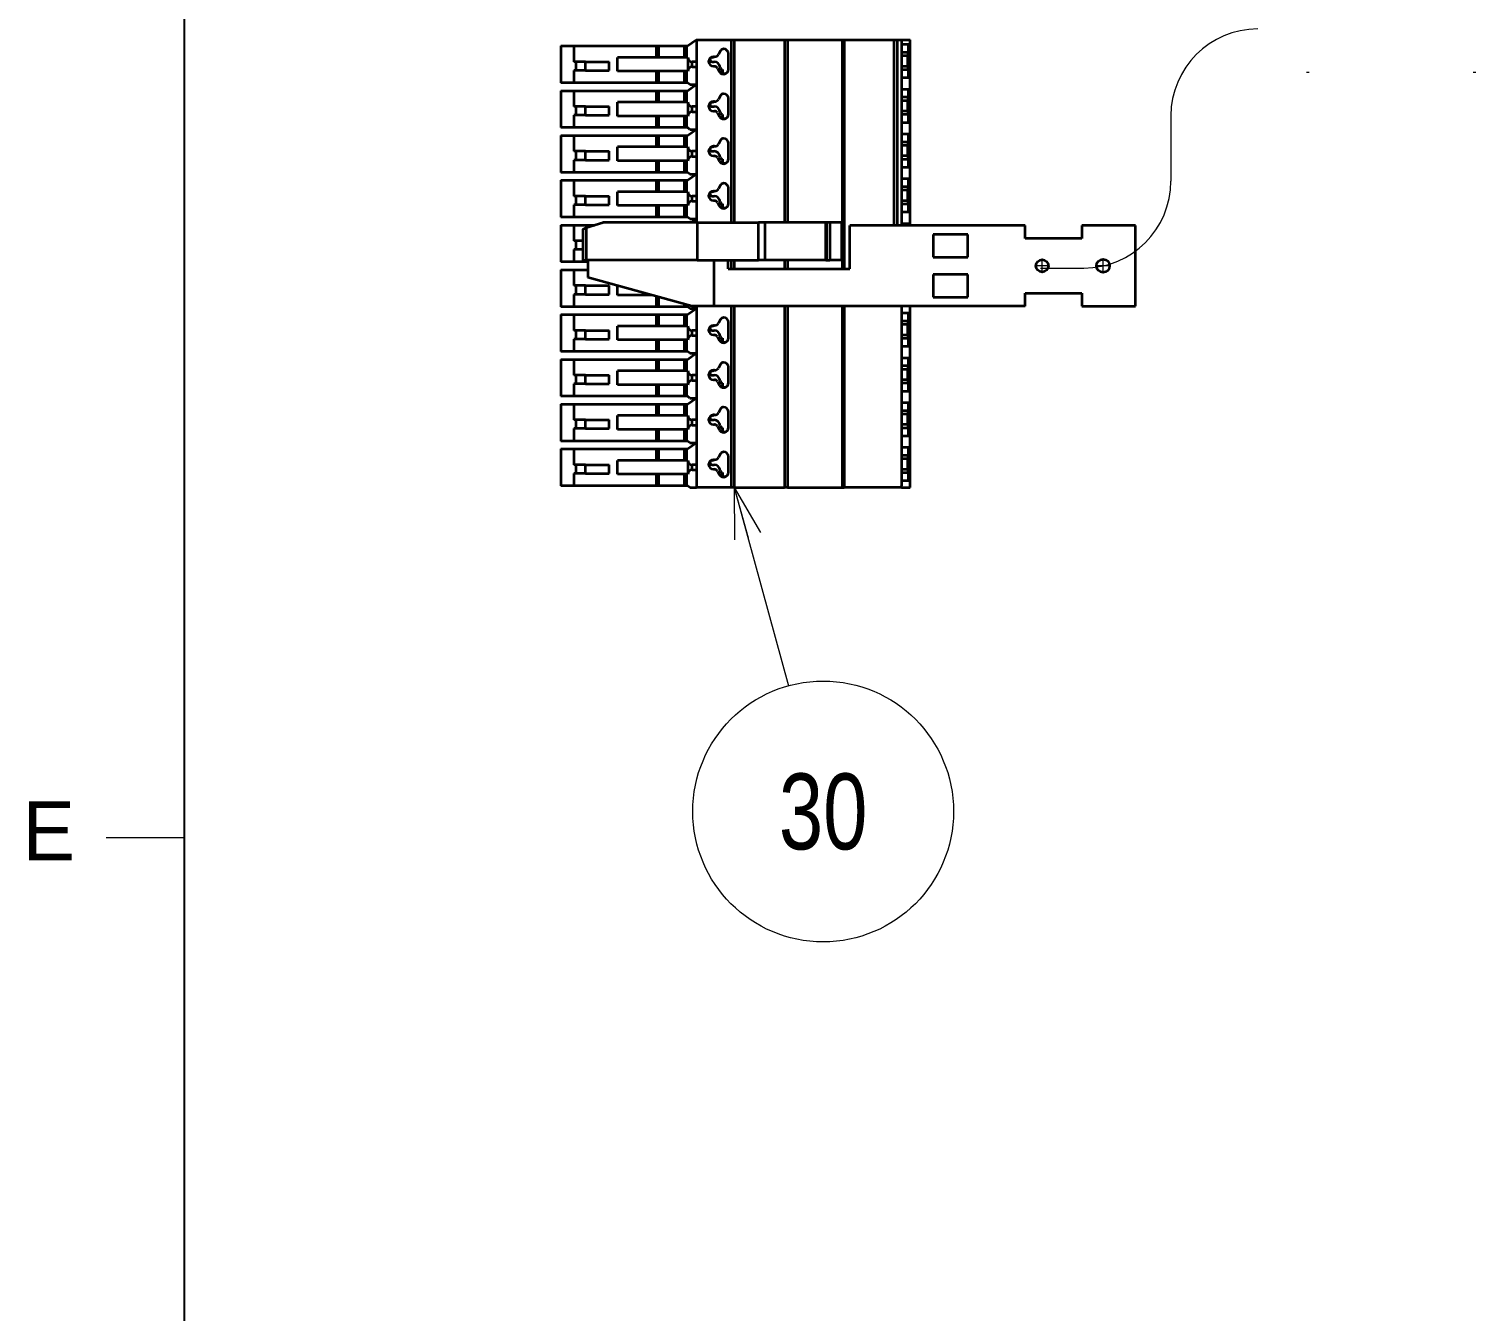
# Model space of a CAD drawing. Header units: millimetres. Extents: x 10 to 832, y 7 to 590.
# Drawn here: x 29.5 to 85, y 315.8 to 365 of the extents above; entities that cross this region are included whole.
import ezdxf
from ezdxf.enums import TextEntityAlignment as Align

# ---------------------------------------------------------------- set-up
doc = ezdxf.new("R2010")
doc.units = ezdxf.units.MM
doc.linetypes.add('DASHDOT', pattern=[25.3, 12.7, -6.3, 0, -6.3])
doc.linetypes.add('DIVIDE', pattern=[31.6, 12.7, -6.3, 0, -6.3, 0, -6.3])
for name, color, linetype in [('GR1_15', 7, 'Continuous'), ('GR1_17', 7, 'Continuous'), ('図面枠B6M', 7, 'Continuous')]:
    doc.layers.add(name, color=color, linetype=linetype)
doc.styles.add('HG丸ｺﾞｼｯｸM-PRO', font='')
doc.styles.get('HG丸ｺﾞｼｯｸM-PRO').set_extended_font_data('HG丸ｺﾞｼｯｸM-PRO')

# ---------------------------------------------------------------- blocks, each defined once
blk = doc.blocks.new('BLKF023')
at = {"layer": '図面枠B6M', "color": 2, "linetype": 'Continuous', "lineweight": 25}
blk.add_line((35.5, 584), (35.5, 15), dxfattribs=at)
at = {"layer": '図面枠B6M', "color": 4, "linetype": 'Continuous', "lineweight": 13}
blk.add_line((32.5, 334), (35.5, 334), dxfattribs=at)
at = {"layer": '図面枠B6M', "color": 4, "linetype": 'Continuous', "lineweight": 13, "style": 'HG丸ｺﾞｼｯｸM-PRO', "width": 1.001589}
blk.add_text('E', height=2.255, dxfattribs=at).set_placement((29.295, 332.45), align=Align.BOTTOM_LEFT)
blk = doc.blocks.new('BLKF377')
at = {"layer": 'GR1_17', "color": 3, "linetype": 'Continuous', "lineweight": 35}
for p, q in [((50.798, 356.133), (50.798, 357.322)), ((50.926, 357.381), (51.554, 357.583)), ((50.926, 356.133), (50.926, 357.381)), ((55.167, 357.583), (51.554, 357.583)), ((55.167, 357.583), (57.521, 357.583)), ((55.167, 357.583), (55.167, 356.133)), ((57.76, 357.583), (57.521, 357.583)), ((57.521, 356.133), (57.521, 357.583)), ((57.76, 357.583), (57.76, 356.133)), ((60.108, 357.583), (57.76, 357.583)), ((60.108, 356.133), (60.108, 357.583)), ((60.132, 357.583), (60.108, 357.583)), ((60.256, 357.583), (60.132, 357.583)), ((60.132, 357.583), (60.132, 356.133)), ((60.718, 357.583), (60.256, 357.583)), ((60.256, 357.583), (60.256, 356.133)), ((60.718, 356.133), (60.718, 357.583)), ((61.017, 355.8), (61.017, 357.467)), ((67.75, 357.467), (61.017, 357.467)), ((67.75, 356.967), (67.75, 357.467)), ((69.917, 357.467), (69.917, 356.967)), ((71.983, 357.467), (69.917, 357.467)), ((71.983, 354.367), (71.983, 357.467)), ((64.217, 357.117), (64.217, 356.25)), ((65.55, 357.117), (64.217, 357.117)), ((65.55, 356.25), (65.55, 357.117)), ((69.917, 356.967), (67.75, 356.967)), ((50.798, 356.133), (50.926, 356.133)), ((50.972, 356.133), (50.926, 356.133)), ((50.972, 356.133), (50.972, 355.467)), ((55.167, 356.133), (50.972, 356.133)), ((55.167, 356.133), (55.808, 356.133)), ((55.808, 356.133), (56.362, 356.133)), ((55.808, 356.133), (55.808, 354.367)), ((56.362, 355.8), (56.362, 356.133)), ((56.362, 356.133), (57.521, 356.133)), ((57.76, 356.133), (57.521, 356.133)), ((60.108, 356.133), (57.76, 356.133)), ((60.108, 356.133), (60.132, 356.133)), ((60.132, 356.133), (60.256, 356.133)), ((60.718, 356.133), (60.256, 356.133)), ((64.217, 356.25), (65.55, 356.25)), ((56.362, 355.8), (61.017, 355.8)), ((64.217, 355.583), (64.217, 354.717)), ((65.55, 355.583), (64.217, 355.583)), ((65.55, 354.717), (65.55, 355.583)), ((54.962, 354.367), (50.972, 355.467)), ((64.217, 354.717), (65.55, 354.717)), ((67.75, 354.367), (67.75, 354.867)), ((67.75, 354.867), (69.917, 354.867)), ((69.917, 354.867), (69.917, 354.367)), ((55.808, 354.367), (54.962, 354.367)), ((67.75, 354.367), (55.808, 354.367)), ((69.917, 354.367), (71.983, 354.367))]:
    blk.add_line(p, q, dxfattribs=at)
at = {"layer": 'GR1_17', "color": 4, "linetype": 'DASHDOT', "lineweight": 13}
for p, q in [((68.4, 355.652), (68.4, 356.181)), ((70.733, 355.637), (70.733, 356.196)), ((68.664, 355.917), (68.136, 355.917)), ((71.013, 355.917), (70.454, 355.917))]:
    blk.add_line(p, q, dxfattribs=at)
at = {"layer": 'GR1_17', "color": 3, "linetype": 'Continuous', "lineweight": 35}
for centre, radius in [((68.4, 355.917), 0.24), ((70.733, 355.917), 0.254)]:
    blk.add_circle(centre, radius, dxfattribs=at)
blk.add_open_spline([(50.798, 357.322), (50.801, 357.325), (50.81, 357.337), (50.839, 357.348), (50.877, 357.365), (50.909, 357.375), (50.926, 357.381)], degree=3, knots=[0, 0, 0, 0, 0.0407849, 0.1310688, 0.2638965, 0.4253735, 0.4253735, 0.4253735, 0.4253735], dxfattribs=at)
blk = doc.blocks.new('BLKF378')
at = {"layer": 'GR1_17', "color": 3, "linetype": 'Continuous', "lineweight": 35}
for p, q in [((54.792, 364.35), (55.125, 364.583)), ((55.125, 364.583), (55.142, 364.583)), ((55.142, 364.583), (55.142, 363.742)), ((55.142, 364.583), (56.47, 364.583)), ((56.47, 364.583), (56.47, 357.583)), ((56.47, 364.583), (56.5, 364.583)), ((56.5, 364.583), (56.591, 364.583)), ((56.591, 364.583), (56.591, 357.583)), ((56.591, 364.583), (58.518, 364.583)), ((58.518, 364.583), (58.518, 357.583)), ((58.518, 364.583), (58.608, 364.583)), ((58.608, 364.583), (58.639, 364.583)), ((58.639, 364.583), (60.641, 364.583)), ((58.639, 364.583), (58.639, 357.583)), ((60.641, 364.583), (60.648, 364.583)), ((60.648, 364.583), (60.731, 364.583)), ((60.731, 364.583), (60.804, 364.583)), ((60.731, 364.583), (60.731, 355.8)), ((60.804, 364.583), (62.716, 364.583)), ((60.804, 364.583), (60.804, 355.8)), ((62.716, 364.583), (62.772, 364.583)), ((62.716, 364.583), (62.716, 357.467)), ((62.772, 364.583), (62.839, 364.583)), ((62.839, 364.583), (63.008, 364.583)), ((62.839, 364.583), (62.839, 357.467)), ((63.008, 364.583), (63.333, 364.583)), ((63.008, 364.583), (63.008, 364.398)), ((63.279, 364.398), (63.008, 364.398)), ((63.008, 364.398), (63.008, 363.132)), ((63.279, 364.098), (63.279, 364.398)), ((63.333, 357.467), (63.333, 364.583)), ((49.942, 364.35), (50.442, 364.35)), ((49.942, 364.35), (49.942, 362.933)), ((50.442, 364.35), (50.442, 363.742)), ((50.442, 364.35), (53.608, 364.35)), ((54.808, 363.908), (52.108, 363.908)), ((52.108, 363.375), (52.108, 363.908)), ((53.608, 364.35), (53.703, 364.35)), ((53.608, 363.908), (53.608, 364.35)), ((53.703, 363.908), (53.703, 364.35)), ((53.703, 364.35), (54.68, 364.35)), ((54.68, 364.35), (54.775, 364.35)), ((54.68, 363.908), (54.68, 364.35)), ((54.775, 363.908), (54.775, 364.35)), ((54.775, 364.35), (54.792, 364.35)), ((54.808, 363.908), (54.808, 363.375)), ((55.751, 363.908), (55.743, 363.908)), ((55.803, 363.933), (55.792, 363.933)), ((55.837, 363.933), (55.803, 363.933)), ((56.068, 364.167), (55.981, 364.017)), ((56.367, 363.45), (56.367, 364.05)), ((63.279, 364.098), (63.008, 364.098)), ((63.243, 363.965), (63.008, 363.965)), ((63.243, 363.965), (63.279, 364.098)), ((63.243, 363.565), (63.243, 363.965)), ((50.53, 363.742), (50.442, 363.742)), ((50.442, 363.408), (50.442, 362.933)), ((50.53, 363.408), (50.442, 363.408)), ((50.888, 363.742), (50.53, 363.742)), ((50.53, 363.408), (50.53, 363.742)), ((50.888, 363.408), (50.53, 363.408)), ((50.888, 363.408), (50.888, 363.742)), ((50.888, 363.742), (51.798, 363.742)), ((50.888, 363.408), (51.798, 363.408)), ((51.798, 363.408), (51.798, 363.742)), ((54.808, 363.375), (52.108, 363.375)), ((53.608, 362.933), (53.608, 363.375)), ((53.703, 362.933), (53.703, 363.375)), ((54.68, 362.933), (54.68, 363.375)), ((54.775, 362.933), (54.775, 363.375)), ((55.142, 363.742), (54.975, 363.742)), ((54.975, 363.542), (54.975, 363.742)), ((54.975, 363.542), (55.142, 363.542)), ((55.142, 363.742), (55.142, 363.542)), ((55.142, 363.542), (55.142, 362.025)), ((55.743, 363.742), (55.818, 363.742)), ((55.792, 363.567), (55.827, 363.567)), ((55.943, 363.5), (56.025, 363.358)), ((56.037, 363.34), (56.138, 363.34)), ((56.138, 363.442), (56.138, 363.34)), ((56.138, 363.34), (56.138, 363.273)), ((56.232, 363.273), (56.138, 363.273)), ((56.138, 363.273), (56.138, 363.272)), ((63.243, 363.565), (63.008, 363.565)), ((63.279, 363.432), (63.008, 363.432)), ((63.279, 363.432), (63.243, 363.565)), ((63.279, 363.132), (63.279, 363.432)), ((50.442, 362.933), (49.942, 362.933)), ((53.608, 362.933), (50.442, 362.933)), ((53.703, 362.933), (53.608, 362.933)), ((54.68, 362.933), (53.703, 362.933)), ((54.775, 362.933), (54.68, 362.933)), ((54.792, 362.933), (54.775, 362.933)), ((54.887, 362.867), (54.792, 362.933)), ((54.792, 362.633), (55.125, 362.867)), ((54.887, 362.867), (55.125, 362.867)), ((63.008, 363.132), (63.008, 362.682)), ((63.008, 363.132), (63.279, 363.132)), ((49.942, 362.633), (50.442, 362.633)), ((49.942, 362.633), (49.942, 361.217)), ((50.442, 362.633), (50.442, 362.025)), ((50.442, 362.633), (53.608, 362.633)), ((54.808, 362.192), (52.108, 362.192)), ((52.108, 361.658), (52.108, 362.192)), ((53.608, 362.633), (53.703, 362.633)), ((53.608, 362.192), (53.608, 362.633)), ((53.703, 362.192), (53.703, 362.633)), ((53.703, 362.633), (54.68, 362.633)), ((54.68, 362.633), (54.775, 362.633)), ((54.68, 362.192), (54.68, 362.633)), ((54.775, 362.192), (54.775, 362.633)), ((54.775, 362.633), (54.792, 362.633)), ((54.808, 362.192), (54.808, 361.658)), ((55.751, 362.192), (55.743, 362.192)), ((55.803, 362.217), (55.792, 362.217)), ((55.837, 362.217), (55.803, 362.217)), ((56.068, 362.45), (55.981, 362.3)), ((56.367, 361.733), (56.367, 362.333)), ((63.279, 362.682), (63.008, 362.682)), ((63.008, 362.682), (63.008, 361.415)), ((63.279, 362.382), (63.008, 362.382)), ((63.243, 362.248), (63.008, 362.248)), ((63.243, 362.248), (63.279, 362.382)), ((63.243, 361.848), (63.243, 362.248)), ((63.279, 362.382), (63.279, 362.682)), ((50.53, 362.025), (50.442, 362.025)), ((50.442, 361.692), (50.442, 361.217)), ((50.53, 361.692), (50.442, 361.692)), ((50.53, 361.692), (50.53, 362.025)), ((50.888, 362.025), (50.53, 362.025)), ((50.888, 361.692), (50.53, 361.692)), ((50.888, 362.025), (51.798, 362.025)), ((50.888, 361.692), (50.888, 362.025)), ((50.888, 361.692), (51.798, 361.692)), ((51.798, 361.692), (51.798, 362.025)), ((54.808, 361.658), (52.108, 361.658)), ((53.608, 361.217), (53.608, 361.658)), ((53.703, 361.217), (53.703, 361.658)), ((54.68, 361.217), (54.68, 361.658)), ((54.775, 361.217), (54.775, 361.658)), ((55.142, 362.025), (54.975, 362.025)), ((54.975, 361.825), (54.975, 362.025)), ((54.975, 361.825), (55.142, 361.825)), ((55.142, 362.025), (55.142, 361.825)), ((55.142, 361.825), (55.142, 360.308)), ((55.743, 362.025), (55.818, 362.025)), ((55.792, 361.85), (55.827, 361.85)), ((55.943, 361.783), (56.025, 361.642)), ((56.037, 361.623), (56.138, 361.623)), ((56.138, 361.725), (56.138, 361.623)), ((56.138, 361.623), (56.138, 361.557)), ((63.243, 361.848), (63.008, 361.848)), ((63.279, 361.715), (63.008, 361.715)), ((63.279, 361.715), (63.243, 361.848)), ((63.279, 361.415), (63.279, 361.715)), ((50.442, 361.217), (49.942, 361.217)), ((53.608, 361.217), (50.442, 361.217)), ((53.703, 361.217), (53.608, 361.217)), ((54.68, 361.217), (53.703, 361.217)), ((54.775, 361.217), (54.68, 361.217)), ((54.792, 361.217), (54.775, 361.217)), ((54.887, 361.15), (54.792, 361.217)), ((54.792, 360.917), (55.125, 361.15)), ((54.887, 361.15), (55.125, 361.15)), ((56.232, 361.557), (56.138, 361.557)), ((56.138, 361.557), (56.138, 361.556)), ((63.008, 361.415), (63.279, 361.415)), ((63.008, 361.415), (63.008, 360.965)), ((49.942, 360.917), (49.942, 359.5)), ((49.942, 360.917), (50.442, 360.917)), ((50.442, 360.917), (50.442, 360.308)), ((50.442, 360.917), (53.608, 360.917)), ((54.808, 360.475), (52.108, 360.475)), ((52.108, 359.942), (52.108, 360.475)), ((53.608, 360.917), (53.703, 360.917)), ((53.608, 360.475), (53.608, 360.917)), ((53.703, 360.475), (53.703, 360.917)), ((53.703, 360.917), (54.68, 360.917)), ((54.68, 360.475), (54.68, 360.917)), ((54.68, 360.917), (54.775, 360.917)), ((54.775, 360.475), (54.775, 360.917)), ((54.775, 360.917), (54.792, 360.917)), ((54.808, 360.475), (54.808, 359.942)), ((55.751, 360.475), (55.743, 360.475)), ((55.803, 360.5), (55.792, 360.5)), ((55.837, 360.5), (55.803, 360.5)), ((56.068, 360.733), (55.981, 360.583)), ((56.367, 360.017), (56.367, 360.617)), ((63.279, 360.965), (63.008, 360.965)), ((63.008, 360.965), (63.008, 359.698)), ((63.279, 360.665), (63.008, 360.665)), ((63.243, 360.532), (63.008, 360.532)), ((63.243, 360.532), (63.279, 360.665)), ((63.243, 360.132), (63.243, 360.532)), ((63.279, 360.665), (63.279, 360.965)), ((50.53, 360.308), (50.442, 360.308)), ((50.53, 359.975), (50.442, 359.975)), ((50.442, 359.975), (50.442, 359.5)), ((50.53, 359.975), (50.53, 360.308)), ((50.888, 360.308), (50.53, 360.308)), ((50.888, 359.975), (50.53, 359.975)), ((50.888, 360.308), (51.798, 360.308)), ((50.888, 359.975), (50.888, 360.308)), ((50.888, 359.975), (51.798, 359.975)), ((51.798, 359.975), (51.798, 360.308)), ((54.808, 359.942), (52.108, 359.942)), ((53.608, 359.5), (53.608, 359.942)), ((53.703, 359.5), (53.703, 359.942)), ((54.68, 359.5), (54.68, 359.942)), ((54.775, 359.5), (54.775, 359.942)), ((55.142, 360.308), (54.975, 360.308)), ((54.975, 360.108), (54.975, 360.308)), ((54.975, 360.108), (55.142, 360.108)), ((55.142, 360.308), (55.142, 360.108)), ((55.142, 360.108), (55.142, 358.592)), ((55.743, 360.308), (55.818, 360.308)), ((55.792, 360.133), (55.827, 360.133)), ((55.943, 360.067), (56.025, 359.925)), ((56.138, 360.008), (56.138, 359.907)), ((63.243, 360.132), (63.008, 360.132)), ((63.279, 359.998), (63.008, 359.998)), ((63.279, 359.998), (63.243, 360.132)), ((63.279, 359.698), (63.279, 359.998)), ((50.442, 359.5), (49.942, 359.5)), ((53.608, 359.5), (50.442, 359.5)), ((53.703, 359.5), (53.608, 359.5)), ((54.68, 359.5), (53.703, 359.5)), ((54.775, 359.5), (54.68, 359.5)), ((54.792, 359.5), (54.775, 359.5)), ((54.887, 359.433), (54.792, 359.5)), ((54.792, 359.2), (55.125, 359.433)), ((54.887, 359.433), (55.125, 359.433)), ((56.037, 359.907), (56.138, 359.907)), ((56.138, 359.907), (56.138, 359.84)), ((56.232, 359.84), (56.138, 359.84)), ((56.138, 359.84), (56.138, 359.839)), ((63.008, 359.698), (63.279, 359.698)), ((63.008, 359.698), (63.008, 359.248)), ((49.942, 359.2), (50.442, 359.2)), ((49.942, 359.2), (49.942, 357.783)), ((50.442, 359.2), (53.608, 359.2)), ((50.442, 359.2), (50.442, 358.592)), ((53.608, 359.2), (53.703, 359.2)), ((53.608, 358.758), (53.608, 359.2)), ((53.703, 358.758), (53.703, 359.2)), ((53.703, 359.2), (54.68, 359.2)), ((54.68, 358.758), (54.68, 359.2)), ((54.68, 359.2), (54.775, 359.2)), ((54.775, 358.758), (54.775, 359.2)), ((54.775, 359.2), (54.792, 359.2)), ((56.068, 359.017), (55.981, 358.867)), ((56.367, 358.3), (56.367, 358.9)), ((63.279, 359.248), (63.008, 359.248)), ((63.008, 359.248), (63.008, 357.982)), ((63.279, 358.948), (63.008, 358.948)), ((63.243, 358.815), (63.008, 358.815)), ((63.243, 358.815), (63.279, 358.948)), ((63.243, 358.415), (63.243, 358.815)), ((63.279, 358.948), (63.279, 359.248)), ((50.53, 358.592), (50.442, 358.592)), ((50.53, 358.258), (50.442, 358.258)), ((50.442, 358.258), (50.442, 357.783)), ((50.53, 358.258), (50.53, 358.592)), ((50.888, 358.592), (50.53, 358.592)), ((50.888, 358.258), (50.53, 358.258)), ((50.888, 358.592), (51.798, 358.592)), ((50.888, 358.258), (50.888, 358.592)), ((50.888, 358.258), (51.798, 358.258)), ((51.798, 358.258), (51.798, 358.592)), ((54.808, 358.758), (52.108, 358.758)), ((52.108, 358.225), (52.108, 358.758)), ((54.808, 358.758), (54.808, 358.225)), ((55.142, 358.592), (54.975, 358.592)), ((54.975, 358.392), (54.975, 358.592)), ((54.975, 358.392), (55.142, 358.392)), ((55.142, 358.592), (55.142, 358.392)), ((55.142, 358.392), (55.142, 357.583)), ((55.751, 358.758), (55.743, 358.758)), ((55.743, 358.592), (55.818, 358.592)), ((55.803, 358.783), (55.792, 358.783)), ((55.792, 358.417), (55.827, 358.417)), ((55.837, 358.783), (55.803, 358.783)), ((55.943, 358.35), (56.025, 358.208)), ((56.138, 358.292), (56.138, 358.19)), ((63.243, 358.415), (63.008, 358.415)), ((63.279, 358.282), (63.008, 358.282)), ((63.279, 358.282), (63.243, 358.415)), ((63.279, 357.982), (63.279, 358.282)), ((50.442, 357.783), (49.942, 357.783)), ((53.608, 357.783), (50.442, 357.783)), ((54.808, 358.225), (52.108, 358.225)), ((53.608, 357.783), (53.608, 358.225)), ((53.703, 357.783), (53.608, 357.783)), ((53.703, 357.783), (53.703, 358.225)), ((54.68, 357.783), (53.703, 357.783)), ((54.68, 357.783), (54.68, 358.225)), ((54.775, 357.783), (54.68, 357.783)), ((54.775, 357.783), (54.775, 358.225)), ((54.792, 357.783), (54.775, 357.783)), ((54.887, 357.717), (54.792, 357.783)), ((54.887, 357.717), (55.125, 357.717)), ((54.935, 357.583), (55.125, 357.717)), ((56.037, 358.19), (56.138, 358.19)), ((56.138, 358.19), (56.138, 358.123)), ((56.232, 358.123), (56.138, 358.123)), ((56.138, 358.123), (56.138, 358.122)), ((63.008, 357.982), (63.279, 357.982)), ((63.008, 357.982), (63.008, 357.532)), ((49.942, 357.483), (50.442, 357.483)), ((49.942, 357.483), (49.942, 356.067)), ((50.442, 357.483), (51.244, 357.483)), ((50.442, 357.483), (50.442, 356.875)), ((63.279, 357.532), (63.008, 357.532)), ((63.008, 357.532), (63.008, 357.467)), ((63.279, 357.467), (63.279, 357.532)), ((50.53, 356.875), (50.442, 356.875)), ((50.53, 356.542), (50.53, 356.875)), ((50.798, 356.875), (50.53, 356.875)), ((50.442, 356.067), (49.942, 356.067)), ((50.53, 356.542), (50.442, 356.542)), ((50.442, 356.542), (50.442, 356.067)), ((50.972, 356.067), (50.442, 356.067)), ((50.798, 356.542), (50.53, 356.542)), ((56.47, 356.133), (56.47, 355.8)), ((56.591, 356.133), (56.591, 355.8)), ((58.518, 356.133), (58.518, 355.8)), ((58.639, 356.133), (58.639, 355.8)), ((49.942, 355.767), (49.942, 354.35)), ((49.942, 355.767), (50.442, 355.767)), ((50.442, 355.767), (50.442, 355.158)), ((50.442, 355.767), (50.972, 355.767)), ((50.53, 355.158), (50.442, 355.158)), ((50.53, 354.825), (50.53, 355.158)), ((50.888, 355.158), (50.53, 355.158)), ((50.888, 355.158), (51.798, 355.158)), ((50.888, 354.825), (50.888, 355.158)), ((51.798, 354.825), (51.798, 355.158)), ((52.108, 354.792), (52.108, 355.153)), ((50.53, 354.825), (50.442, 354.825)), ((50.442, 354.825), (50.442, 354.35)), ((50.888, 354.825), (50.53, 354.825)), ((50.888, 354.825), (51.798, 354.825)), ((53.42, 354.792), (52.108, 354.792)), ((53.608, 354.35), (53.608, 354.74)), ((53.703, 354.35), (53.703, 354.714)), ((54.68, 354.35), (54.68, 354.444)), ((54.775, 354.35), (54.775, 354.418)), ((50.442, 354.35), (49.942, 354.35)), ((49.942, 354.05), (49.942, 352.633)), ((49.942, 354.05), (50.442, 354.05)), ((53.608, 354.35), (50.442, 354.35)), ((50.442, 354.05), (50.442, 353.442)), ((50.442, 354.05), (53.608, 354.05)), ((53.703, 354.35), (53.608, 354.35)), ((53.608, 354.05), (53.703, 354.05)), ((53.608, 353.608), (53.608, 354.05)), ((54.68, 354.35), (53.703, 354.35)), ((53.703, 353.608), (53.703, 354.05)), ((53.703, 354.05), (54.68, 354.05)), ((54.775, 354.35), (54.68, 354.35)), ((54.68, 353.608), (54.68, 354.05)), ((54.68, 354.05), (54.775, 354.05)), ((54.792, 354.35), (54.775, 354.35)), ((54.775, 354.05), (54.792, 354.05)), ((54.775, 353.608), (54.775, 354.05)), ((54.887, 354.283), (54.792, 354.35)), ((54.792, 354.05), (55.125, 354.283)), ((54.887, 354.283), (55.125, 354.283)), ((55.142, 354.367), (55.142, 353.442)), ((56.068, 353.867), (55.981, 353.717)), ((56.47, 354.367), (56.47, 347.417)), ((56.591, 354.367), (56.591, 347.417)), ((58.518, 354.367), (58.518, 347.417)), ((58.639, 354.367), (58.639, 347.417)), ((60.731, 354.367), (60.731, 347.417)), ((60.804, 354.367), (60.804, 347.417)), ((63.008, 354.367), (63.008, 354.098)), ((63.279, 354.098), (63.008, 354.098)), ((63.008, 354.098), (63.008, 352.832)), ((63.279, 353.798), (63.279, 354.098)), ((63.333, 347.417), (63.333, 354.367)), ((50.53, 353.442), (50.442, 353.442)), ((50.53, 353.108), (50.53, 353.442)), ((50.888, 353.442), (50.53, 353.442)), ((50.888, 353.442), (51.798, 353.442)), ((50.888, 353.108), (50.888, 353.442)), ((51.798, 353.108), (51.798, 353.442)), ((54.808, 353.608), (52.108, 353.608)), ((52.108, 353.075), (52.108, 353.608)), ((54.808, 353.608), (54.808, 353.075)), ((55.142, 353.442), (54.975, 353.442)), ((54.975, 353.242), (54.975, 353.442)), ((55.142, 353.442), (55.142, 353.242)), ((55.751, 353.608), (55.743, 353.608)), ((55.743, 353.442), (55.818, 353.442)), ((55.803, 353.633), (55.792, 353.633)), ((55.792, 353.267), (55.827, 353.267)), ((55.837, 353.633), (55.803, 353.633)), ((56.367, 353.15), (56.367, 353.75)), ((63.279, 353.798), (63.008, 353.798)), ((63.243, 353.665), (63.008, 353.665)), ((63.243, 353.265), (63.008, 353.265)), ((63.243, 353.665), (63.279, 353.798)), ((63.243, 353.265), (63.243, 353.665)), ((63.279, 353.132), (63.243, 353.265)), ((50.53, 353.108), (50.442, 353.108)), ((50.442, 353.108), (50.442, 352.633)), ((50.888, 353.108), (50.53, 353.108)), ((50.888, 353.108), (51.798, 353.108)), ((54.808, 353.075), (52.108, 353.075)), ((53.608, 352.633), (53.608, 353.075)), ((53.703, 352.633), (53.703, 353.075)), ((54.68, 352.633), (54.68, 353.075)), ((54.775, 352.633), (54.775, 353.075)), ((54.975, 353.242), (55.142, 353.242)), ((55.142, 353.242), (55.142, 351.725)), ((55.943, 353.2), (56.025, 353.058)), ((56.037, 353.04), (56.138, 353.04)), ((56.138, 353.142), (56.138, 353.04)), ((56.138, 353.04), (56.138, 352.973)), ((56.138, 352.973), (56.138, 352.972)), ((56.232, 352.973), (56.138, 352.973)), ((63.279, 353.132), (63.008, 353.132)), ((63.008, 352.832), (63.279, 352.832)), ((63.008, 352.832), (63.008, 352.382)), ((63.279, 352.832), (63.279, 353.132)), ((50.442, 352.633), (49.942, 352.633)), ((49.942, 352.333), (50.442, 352.333)), ((49.942, 352.333), (49.942, 350.917)), ((53.608, 352.633), (50.442, 352.633)), ((50.442, 352.333), (50.442, 351.725)), ((50.442, 352.333), (53.608, 352.333)), ((53.703, 352.633), (53.608, 352.633)), ((53.608, 352.333), (53.703, 352.333)), ((53.608, 351.892), (53.608, 352.333)), ((54.68, 352.633), (53.703, 352.633)), ((53.703, 351.892), (53.703, 352.333)), ((53.703, 352.333), (54.68, 352.333)), ((54.775, 352.633), (54.68, 352.633)), ((54.68, 351.892), (54.68, 352.333)), ((54.68, 352.333), (54.775, 352.333)), ((54.792, 352.633), (54.775, 352.633)), ((54.775, 352.333), (54.792, 352.333)), ((54.775, 351.892), (54.775, 352.333)), ((54.887, 352.567), (54.792, 352.633)), ((54.792, 352.333), (55.125, 352.567)), ((54.887, 352.567), (55.125, 352.567)), ((63.279, 352.382), (63.008, 352.382)), ((63.008, 352.382), (63.008, 351.115)), ((63.279, 352.082), (63.279, 352.382)), ((50.53, 351.725), (50.442, 351.725)), ((50.53, 351.392), (50.53, 351.725)), ((50.888, 351.725), (50.53, 351.725)), ((50.888, 351.725), (51.798, 351.725)), ((50.888, 351.392), (50.888, 351.725)), ((51.798, 351.392), (51.798, 351.725)), ((54.808, 351.892), (52.108, 351.892)), ((52.108, 351.358), (52.108, 351.892)), ((54.808, 351.892), (54.808, 351.358)), ((55.142, 351.725), (54.975, 351.725)), ((54.975, 351.525), (54.975, 351.725)), ((55.142, 351.725), (55.142, 351.525)), ((55.751, 351.892), (55.743, 351.892)), ((55.743, 351.725), (55.818, 351.725)), ((55.803, 351.917), (55.792, 351.917)), ((55.837, 351.917), (55.803, 351.917)), ((56.068, 352.15), (55.981, 352)), ((56.367, 351.433), (56.367, 352.033)), ((63.279, 352.082), (63.008, 352.082)), ((63.243, 351.948), (63.008, 351.948)), ((63.243, 351.948), (63.279, 352.082)), ((63.243, 351.548), (63.243, 351.948)), ((50.53, 351.392), (50.442, 351.392)), ((50.442, 351.392), (50.442, 350.917)), ((50.888, 351.392), (50.53, 351.392)), ((50.888, 351.392), (51.798, 351.392)), ((54.808, 351.358), (52.108, 351.358)), ((53.608, 350.917), (53.608, 351.358)), ((53.703, 350.917), (53.703, 351.358)), ((54.68, 350.917), (54.68, 351.358)), ((54.775, 350.917), (54.775, 351.358)), ((54.975, 351.525), (55.142, 351.525)), ((55.142, 351.525), (55.142, 350.008)), ((55.792, 351.55), (55.827, 351.55)), ((55.943, 351.483), (56.025, 351.342)), ((56.037, 351.323), (56.138, 351.323)), ((56.138, 351.425), (56.138, 351.323)), ((56.138, 351.323), (56.138, 351.257)), ((56.232, 351.257), (56.138, 351.257)), ((56.138, 351.257), (56.138, 351.256)), ((63.243, 351.548), (63.008, 351.548)), ((63.279, 351.415), (63.008, 351.415)), ((63.008, 351.115), (63.279, 351.115)), ((63.008, 351.115), (63.008, 350.665)), ((63.279, 351.415), (63.243, 351.548)), ((63.279, 351.115), (63.279, 351.415)), ((50.442, 350.917), (49.942, 350.917)), ((49.942, 350.617), (50.442, 350.617)), ((49.942, 350.617), (49.942, 349.2)), ((53.608, 350.917), (50.442, 350.917)), ((50.442, 350.617), (50.442, 350.008)), ((50.442, 350.617), (53.608, 350.617)), ((53.703, 350.917), (53.608, 350.917)), ((53.608, 350.175), (53.608, 350.617)), ((53.608, 350.617), (53.703, 350.617)), ((54.68, 350.917), (53.703, 350.917)), ((53.703, 350.175), (53.703, 350.617)), ((53.703, 350.617), (54.68, 350.617)), ((54.775, 350.917), (54.68, 350.917)), ((54.68, 350.175), (54.68, 350.617)), ((54.68, 350.617), (54.775, 350.617)), ((54.792, 350.917), (54.775, 350.917)), ((54.775, 350.617), (54.792, 350.617)), ((54.775, 350.175), (54.775, 350.617)), ((54.887, 350.85), (54.792, 350.917)), ((54.792, 350.617), (55.125, 350.85)), ((54.887, 350.85), (55.125, 350.85)), ((63.279, 350.665), (63.008, 350.665)), ((63.008, 350.665), (63.008, 349.398)), ((63.279, 350.365), (63.279, 350.665)), ((50.53, 350.008), (50.442, 350.008)), ((50.53, 349.675), (50.53, 350.008)), ((50.888, 350.008), (50.53, 350.008)), ((50.888, 350.008), (51.798, 350.008)), ((50.888, 349.675), (50.888, 350.008)), ((51.798, 349.675), (51.798, 350.008)), ((54.808, 350.175), (52.108, 350.175)), ((52.108, 349.642), (52.108, 350.175)), ((54.808, 350.175), (54.808, 349.642)), ((55.142, 350.008), (54.975, 350.008)), ((54.975, 349.808), (54.975, 350.008)), ((55.142, 350.008), (55.142, 349.808)), ((55.751, 350.175), (55.743, 350.175)), ((55.743, 350.008), (55.818, 350.008)), ((55.803, 350.2), (55.792, 350.2)), ((55.837, 350.2), (55.803, 350.2)), ((56.068, 350.433), (55.981, 350.283)), ((56.367, 349.717), (56.367, 350.317)), ((63.279, 350.365), (63.008, 350.365)), ((63.243, 350.232), (63.008, 350.232)), ((63.243, 350.232), (63.279, 350.365)), ((63.243, 349.832), (63.243, 350.232)), ((50.442, 349.675), (50.442, 349.2)), ((50.53, 349.675), (50.442, 349.675)), ((50.888, 349.675), (50.53, 349.675)), ((50.888, 349.675), (51.798, 349.675)), ((54.808, 349.642), (52.108, 349.642)), ((53.608, 349.2), (53.608, 349.642)), ((53.703, 349.2), (53.703, 349.642)), ((54.68, 349.2), (54.68, 349.642)), ((54.775, 349.2), (54.775, 349.642)), ((54.975, 349.808), (55.142, 349.808)), ((55.142, 349.808), (55.142, 348.292)), ((55.792, 349.833), (55.827, 349.833)), ((55.943, 349.767), (56.025, 349.625)), ((56.037, 349.607), (56.138, 349.607)), ((56.138, 349.708), (56.138, 349.607)), ((56.138, 349.607), (56.138, 349.54)), ((56.138, 349.54), (56.138, 349.539)), ((56.232, 349.54), (56.138, 349.54)), ((63.243, 349.832), (63.008, 349.832)), ((63.279, 349.698), (63.008, 349.698)), ((63.008, 349.398), (63.008, 349.017)), ((63.008, 349.398), (63.279, 349.398)), ((63.279, 349.698), (63.243, 349.832)), ((63.279, 349.398), (63.279, 349.698)), ((50.442, 349.2), (49.942, 349.2)), ((49.942, 348.9), (50.442, 348.9)), ((49.942, 348.9), (49.942, 347.483)), ((53.608, 349.2), (50.442, 349.2)), ((50.442, 348.9), (50.442, 348.292)), ((50.442, 348.9), (53.608, 348.9)), ((53.703, 349.2), (53.608, 349.2)), ((53.608, 348.9), (53.703, 348.9)), ((53.608, 348.458), (53.608, 348.9)), ((54.68, 349.2), (53.703, 349.2)), ((53.703, 348.458), (53.703, 348.9)), ((53.703, 348.9), (54.68, 348.9)), ((54.775, 349.2), (54.68, 349.2)), ((54.68, 348.458), (54.68, 348.9)), ((54.68, 348.9), (54.775, 348.9)), ((54.792, 349.2), (54.775, 349.2)), ((54.775, 348.458), (54.775, 348.9)), ((54.775, 348.9), (54.792, 348.9)), ((54.887, 349.133), (54.792, 349.2)), ((54.792, 348.9), (55.125, 349.133)), ((54.887, 349.133), (55.125, 349.133)), ((63.008, 349.017), (63.008, 348.948)), ((63.279, 348.948), (63.008, 348.948)), ((63.008, 348.948), (63.008, 347.682)), ((63.279, 348.648), (63.279, 348.948)), ((50.53, 348.292), (50.442, 348.292)), ((50.888, 348.292), (50.53, 348.292)), ((50.53, 347.958), (50.53, 348.292)), ((50.888, 347.958), (50.888, 348.292)), ((50.888, 348.292), (51.798, 348.292)), ((51.798, 347.958), (51.798, 348.292)), ((54.808, 348.458), (52.108, 348.458)), ((52.108, 347.925), (52.108, 348.458)), ((54.808, 348.458), (54.808, 347.925)), ((54.975, 348.092), (54.975, 348.292)), ((55.142, 348.292), (54.975, 348.292)), ((55.142, 348.292), (55.142, 348.092)), ((55.751, 348.458), (55.743, 348.458)), ((55.743, 348.292), (55.818, 348.292)), ((55.803, 348.483), (55.792, 348.483)), ((55.837, 348.483), (55.803, 348.483)), ((56.068, 348.717), (55.981, 348.567)), ((56.367, 348), (56.367, 348.6)), ((63.279, 348.648), (63.008, 348.648)), ((63.243, 348.515), (63.008, 348.515)), ((63.243, 348.515), (63.279, 348.648)), ((63.243, 348.115), (63.243, 348.515)), ((50.442, 347.958), (50.442, 347.483)), ((50.53, 347.958), (50.442, 347.958)), ((50.888, 347.958), (50.53, 347.958)), ((50.888, 347.958), (51.798, 347.958)), ((54.808, 347.925), (52.108, 347.925)), ((53.608, 347.483), (53.608, 347.925)), ((53.703, 347.483), (53.703, 347.925)), ((54.68, 347.483), (54.68, 347.925)), ((54.775, 347.483), (54.775, 347.925)), ((54.975, 348.092), (55.142, 348.092)), ((55.142, 348.092), (55.142, 347.417)), ((55.792, 348.117), (55.827, 348.117)), ((55.943, 348.05), (56.025, 347.908)), ((56.037, 347.89), (56.138, 347.89)), ((56.138, 347.992), (56.138, 347.89)), ((56.138, 347.89), (56.138, 347.823)), ((56.138, 347.823), (56.138, 347.822)), ((56.232, 347.823), (56.138, 347.823)), ((63.243, 348.115), (63.008, 348.115)), ((63.279, 347.982), (63.008, 347.982)), ((63.279, 347.982), (63.243, 348.115)), ((63.279, 347.682), (63.279, 347.982)), ((50.442, 347.483), (49.942, 347.483)), ((53.608, 347.483), (50.442, 347.483)), ((53.703, 347.483), (53.608, 347.483)), ((54.68, 347.483), (53.703, 347.483)), ((54.775, 347.483), (54.68, 347.483)), ((54.792, 347.483), (54.775, 347.483)), ((54.887, 347.417), (54.792, 347.483)), ((54.887, 347.417), (55.142, 347.417)), ((56.47, 347.417), (55.142, 347.417)), ((56.591, 347.417), (56.47, 347.417)), ((56.591, 347.417), (58.518, 347.417)), ((58.639, 347.417), (58.518, 347.417)), ((58.639, 347.417), (60.731, 347.417)), ((60.731, 347.417), (60.804, 347.417)), ((62.716, 347.417), (60.804, 347.417)), ((62.839, 347.417), (62.716, 347.417)), ((63.008, 347.417), (62.839, 347.417)), ((63.008, 347.682), (63.008, 347.489)), ((63.008, 347.682), (63.279, 347.682)), ((63.008, 347.417), (63.008, 347.489)), ((63.008, 347.417), (63.333, 347.417))]:
    blk.add_line(p, q, dxfattribs=at)
for centre, radius, start, end in [((54.975, 363.908), 0.167, 180, 270), ((55.792, 363.75), 0.183, 90, 270), ((55.743, 363.825), 0.0833, 90, 270), ((55.751, 363.975), 0.0667, 270, 321.3178), ((55.837, 364.1), 0.167, 270, 330), ((56.183, 364.1), 0.133, 90, 150), ((56.183, 364.05), 0.183, 0, 90), ((54.975, 363.375), 0.167, 90, 180), ((55.818, 363.508), 0.233, 3.017, 90), ((55.827, 363.433), 0.133, 30, 90), ((56.183, 363.45), 0.183, 210, 216.8699), ((56.183, 363.45), 0.183, 216.8699, 255.7913), ((56.134, 363.525), 0.0833, 183.017, 272.791), ((56.183, 363.45), 0.183, 255.7913, 285.4987), ((56.183, 363.45), 0.183, 285.4987, 0), ((54.975, 362.192), 0.167, 180, 270), ((55.792, 362.033), 0.183, 90, 270), ((55.743, 362.108), 0.0833, 90, 270), ((55.751, 362.258), 0.0667, 270, 321.3178), ((55.837, 362.383), 0.167, 270, 330), ((56.183, 362.383), 0.133, 90, 150), ((56.183, 362.333), 0.183, 0, 90), ((54.975, 361.658), 0.167, 90, 180), ((55.818, 361.792), 0.233, 3.017, 90), ((55.827, 361.717), 0.133, 30, 90), ((56.183, 361.733), 0.183, 210, 216.8699), ((56.183, 361.733), 0.183, 216.8699, 255.7913), ((56.134, 361.808), 0.0833, 183.017, 272.791), ((56.183, 361.733), 0.183, 285.4987, 0), ((56.183, 361.733), 0.183, 255.7913, 285.4987), ((54.975, 360.475), 0.167, 180, 270), ((55.792, 360.317), 0.183, 90, 270), ((55.743, 360.392), 0.0833, 90, 270), ((55.751, 360.542), 0.0667, 270, 321.3178), ((55.837, 360.667), 0.167, 270, 330), ((56.183, 360.667), 0.133, 90, 150), ((56.183, 360.617), 0.183, 0, 90), ((54.975, 359.942), 0.167, 90, 180), ((55.818, 360.075), 0.233, 3.017, 90), ((55.827, 360), 0.133, 30, 90), ((56.183, 360.017), 0.183, 210, 216.8699), ((56.134, 360.092), 0.0833, 183.017, 272.791), ((56.183, 360.017), 0.183, 285.4987, 0), ((56.183, 360.017), 0.183, 216.8699, 255.7913), ((56.183, 360.017), 0.183, 255.7913, 285.4987), ((55.837, 358.95), 0.167, 270, 330), ((56.183, 358.95), 0.133, 90, 150), ((56.183, 358.9), 0.183, 0, 90), ((54.975, 358.758), 0.167, 180, 270), ((54.975, 358.225), 0.167, 90, 180), ((55.792, 358.6), 0.183, 90, 270), ((55.743, 358.675), 0.0833, 90, 270), ((55.751, 358.825), 0.0667, 270, 321.3178), ((55.818, 358.358), 0.233, 3.017, 90), ((55.827, 358.283), 0.133, 30, 90), ((56.134, 358.375), 0.0833, 183.017, 272.791), ((56.183, 358.3), 0.183, 285.4987, 0), ((56.183, 358.3), 0.183, 210, 216.8699), ((56.183, 358.3), 0.183, 216.8699, 255.7913), ((56.183, 358.3), 0.183, 255.7913, 285.4987), ((56.183, 353.8), 0.133, 90, 150), ((56.183, 353.75), 0.183, 0, 90), ((54.975, 353.608), 0.167, 180, 270), ((55.792, 353.45), 0.183, 90, 270), ((55.743, 353.525), 0.0833, 90, 270), ((55.751, 353.675), 0.0667, 270, 321.3178), ((55.818, 353.208), 0.233, 3.017, 90), ((55.827, 353.133), 0.133, 30, 90), ((55.837, 353.8), 0.167, 270, 330), ((54.975, 353.075), 0.167, 90, 180), ((56.183, 353.15), 0.183, 210, 216.8699), ((56.183, 353.15), 0.183, 216.8699, 255.7913), ((56.134, 353.225), 0.0833, 183.017, 272.791), ((56.183, 353.15), 0.183, 255.7913, 285.4987), ((56.183, 353.15), 0.183, 285.4987, 0), ((56.183, 352.083), 0.133, 90, 150), ((56.183, 352.033), 0.183, 0, 90), ((54.975, 351.892), 0.167, 180, 270), ((55.792, 351.733), 0.183, 90, 270), ((55.743, 351.808), 0.0833, 90, 270), ((55.751, 351.958), 0.0667, 270, 321.3178), ((55.818, 351.492), 0.233, 3.017, 90), ((55.837, 352.083), 0.167, 270, 330), ((54.975, 351.358), 0.167, 90, 180), ((55.827, 351.417), 0.133, 30, 90), ((56.183, 351.433), 0.183, 210, 216.8699), ((56.183, 351.433), 0.183, 216.8699, 255.7913), ((56.134, 351.508), 0.0833, 183.017, 272.791), ((56.183, 351.433), 0.183, 255.7913, 285.4987), ((56.183, 351.433), 0.183, 285.4987, 0), ((56.183, 350.367), 0.133, 90, 150), ((56.183, 350.317), 0.183, 0, 90), ((54.975, 350.175), 0.167, 180, 270), ((55.792, 350.017), 0.183, 90, 270), ((55.743, 350.092), 0.0833, 90, 270), ((55.751, 350.242), 0.0667, 270, 321.3178), ((55.818, 349.775), 0.233, 3.017, 90), ((55.837, 350.367), 0.167, 270, 330), ((54.975, 349.642), 0.167, 90, 180), ((55.827, 349.7), 0.133, 30, 90), ((56.183, 349.717), 0.183, 210, 216.8699), ((56.183, 349.717), 0.183, 216.8699, 255.7913), ((56.134, 349.792), 0.0833, 183.017, 272.791), ((56.183, 349.717), 0.183, 255.7913, 285.4987), ((56.183, 349.717), 0.183, 285.4987, 0), ((54.975, 348.458), 0.167, 180, 270), ((55.792, 348.3), 0.183, 90, 270), ((55.743, 348.375), 0.0833, 90, 270), ((55.751, 348.525), 0.0667, 270, 321.3178), ((55.818, 348.058), 0.233, 3.017, 90), ((55.837, 348.65), 0.167, 270, 330), ((56.183, 348.65), 0.133, 90, 150), ((56.183, 348.6), 0.183, 0, 90), ((54.975, 347.925), 0.167, 90, 180), ((55.827, 347.983), 0.133, 30, 90), ((56.183, 348), 0.183, 210, 216.8699), ((56.183, 348), 0.183, 216.8699, 255.7913), ((56.134, 348.075), 0.0833, 183.017, 272.791), ((56.183, 348), 0.183, 255.7913, 285.4987), ((56.183, 348), 0.183, 285.4987, 0)]:
    blk.add_arc(centre, radius, start, end, dxfattribs=at)
blk = doc.blocks.new('FXTIP_ARROW_S')
at = {"color": 0, "linetype": 'Continuous', "lineweight": -2}
for q in [(-1, 0), (-0.966, 0.259), (-0.966, -0.259)]:
    blk.add_line((0, 0), q, dxfattribs=at)

msp = doc.modelspace()

# ---------------------------------------------------------------- linework, layer by layer
at = {"layer": 'GR1_15', "color": 4, "linetype": 'Continuous', "lineweight": 13}
msp.add_line((56.591, 347.417), (58.676, 339.822), dxfattribs=at)
msp.add_circle((60, 335), 5, dxfattribs=at)
at = {"layer": 'GR1_17', "color": 4, "linetype": 'DIVIDE', "lineweight": 13}
for p, q in [((135.833, 363.333), (78.219, 363.333)), ((73.333, 361.667), (73.333, 359.167)), ((68.333, 355.833), (70, 355.833))]:
    msp.add_line(p, q, dxfattribs=at)
for centre, start, end in [((76.667, 361.667), 90, 180), ((70, 359.167), 270, 0)]:
    msp.add_arc(centre, 3.333, start, end, dxfattribs=at)

# ---------------------------------------------------------------- block references
at = {"layer": 'GR1_15', "color": 4, "linetype": 'Continuous', "lineweight": 13, "xscale": 2, "yscale": 2, "rotation": 105.3532863429388}
msp.add_blockref('FXTIP_ARROW_S', (56.591, 347.417), dxfattribs=at)
at = {"layer": 'GR1_17', "color": 3, "linetype": 'Continuous', "lineweight": 35}
for name in ['BLKF378', 'BLKF377']:
    msp.add_blockref(name, (0, 0), dxfattribs=at)
at = {"layer": '図面枠B6M', "color": 4, "linetype": 'Continuous', "lineweight": 13}
msp.add_blockref('BLKF023', (0, 0), dxfattribs=at)

# ---------------------------------------------------------------- texts
at = {"layer": 'GR1_15', "color": 3, "linetype": 'Continuous', "lineweight": 35, "style": 'HG丸ｺﾞｼｯｸM-PRO', "width": 0.784542}
msp.add_text('30', height=2.9091, rotation=0, dxfattribs=at).set_placement((60, 335), align=Align.MIDDLE_CENTER)

doc.saveas('drawing.dxf')
